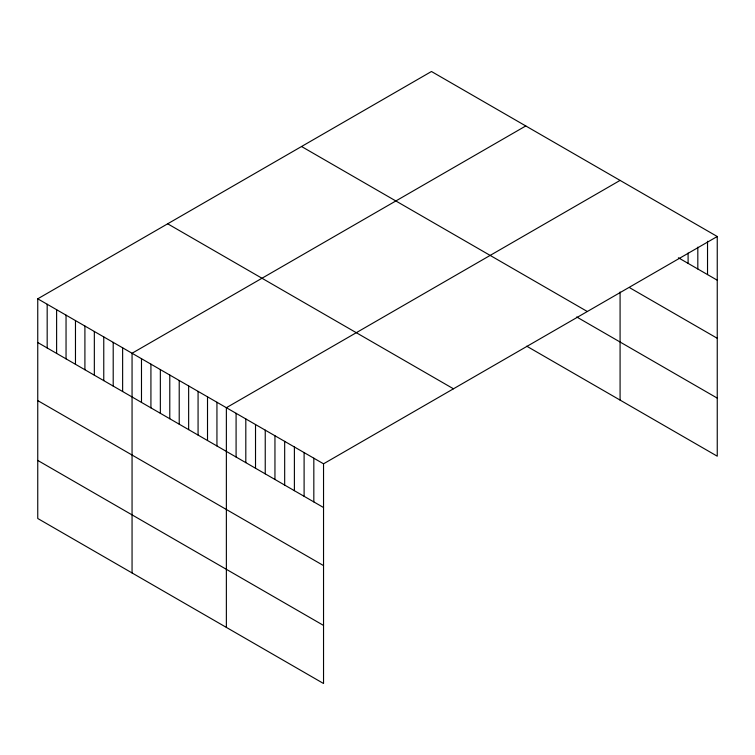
<?xml version="1.0" encoding="UTF-8"?>
<svg xmlns="http://www.w3.org/2000/svg" width="755" height="755" viewBox="0 0 755 755"><rect width="100%" height="100%" fill="white"/><g stroke="black" fill="none" stroke-linecap="round" stroke-linejoin="round"><path stroke-width="1.13" d="M717.25 236.504L323.536 463.806L323.536 683.501L37.75 518.496L37.75 298.81L431.464 71.499L717.25 236.504L717.25 456.19L526.716 346.186M525.773 125.953L132.059 353.255L132.059 572.951M620.082 180.398L226.368 407.709L226.368 627.396M678.386 257.766L717.25 280.209M629.802 287.797L717.25 338.287M301.538 146.508L587.324 311.513M576.697 316.968L717.25 398.121M167.676 223.801L453.462 388.797M37.75 298.81L323.536 463.806M37.75 342.515L323.536 507.52M37.75 400.594L323.536 565.589M37.75 460.427L323.536 625.423M707.529 241.241L707.529 274.603M697.818 247.13L697.818 268.988M688.098 253.029L688.098 263.382M620.082 291.977L620.082 400.093M313.825 458.2L313.825 501.905M304.105 452.585L304.105 496.299M294.393 446.979L294.393 490.684M284.673 441.364L284.673 485.078M274.952 435.758L274.952 479.463M265.241 430.142L265.241 473.857M255.52 424.536L255.52 468.242M245.809 418.931L245.809 462.636M236.088 413.315L236.088 457.03M216.94 402.264L216.94 445.969M207.512 396.819L207.512 440.524M198.074 391.373L198.074 435.078M188.646 385.928L188.646 429.633M179.218 380.482L179.218 424.187M169.781 375.037L169.781 418.742M160.353 369.591L160.353 413.306M150.924 364.146L150.924 407.86M141.487 358.7L141.487 402.415M122.631 347.81L122.631 391.524M113.203 342.364L113.203 386.079M103.765 336.919L103.765 380.633M94.337 331.473L94.337 375.188M84.909 326.028L84.909 369.742M75.472 320.592L75.472 364.297M66.044 315.146L66.044 358.851M56.616 309.701L56.616 353.406M47.178 304.256L47.178 347.961"/></g></svg>
